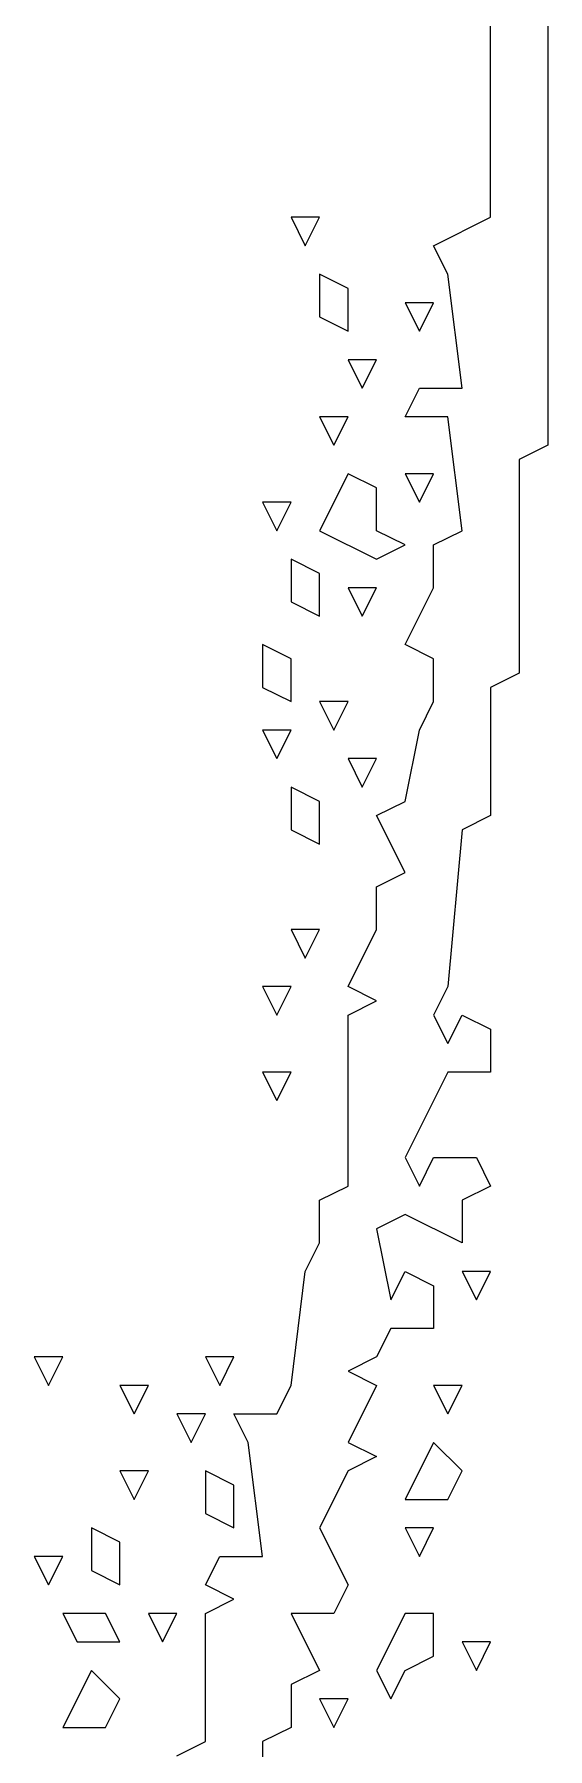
# Model space of a CAD drawing. Extents: x 2 to 124, y 0 to 170.
# Drawn here: x 69.95 to 72.85, y 130.44 to 140.12 of the extents above; entities that cross this region are included whole.
import ezdxf

# ---------------------------------------------------------------- set-up
doc = ezdxf.new("R2010")
doc.units = 0
doc.layers.add('Layer0', color=7, linetype='Continuous')

msp = doc.modelspace()

# ---------------------------------------------------------------- linework, layer by layer
at = {"layer": 'Layer0', "color": 5, "linetype": 'CONTINUOUS'}
for p, q in [((72.84564, 140.9422, 0.1), (72.84564, 137.803, 0.1)), ((72.52367, 139.0909, 0.1), (72.52367, 140.7813, 0.1)), ((71.39678, 139.0909, 0.1), (71.47727, 138.9299, 0.1)), ((71.55777, 139.0909, 0.1), (71.39678, 139.0909, 0.1)), ((71.47727, 138.9299, 0.1), (71.55777, 139.0909, 0.1)), ((72.2017, 138.9299, 0.1), (72.52367, 139.0909, 0.1)), ((72.2822, 138.7689, 0.1), (72.2017, 138.9299, 0.1)), ((71.55777, 138.7689, 0.1), (71.55777, 138.5275, 0.1)), ((71.71875, 138.6884, 0.1), (71.55777, 138.7689, 0.1)), ((72.36269, 138.125, 0.1), (72.2822, 138.7689, 0.1)), ((71.71875, 138.447, 0.1), (71.71875, 138.6884, 0.1)), ((71.55777, 138.5275, 0.1), (71.71875, 138.447, 0.1)), ((72.04072, 138.608, 0.1), (72.12121, 138.447, 0.1)), ((72.2017, 138.608, 0.1), (72.04072, 138.608, 0.1)), ((72.12121, 138.447, 0.1), (72.2017, 138.608, 0.1)), ((71.71875, 138.286, 0.1), (71.79924, 138.125, 0.1)), ((71.87973, 138.286, 0.1), (71.71875, 138.286, 0.1)), ((71.79924, 138.125, 0.1), (71.87973, 138.286, 0.1)), ((72.04072, 137.964, 0.1), (72.12121, 138.125, 0.1)), ((72.12121, 138.125, 0.1), (72.36269, 138.125, 0.1)), ((71.55777, 137.964, 0.1), (71.63826, 137.803, 0.1)), ((71.71875, 137.964, 0.1), (71.55777, 137.964, 0.1)), ((71.63826, 137.803, 0.1), (71.71875, 137.964, 0.1)), ((72.2822, 137.964, 0.1), (72.04072, 137.964, 0.1)), ((72.36269, 137.3201, 0.1), (72.2822, 137.964, 0.1)), ((72.84564, 137.803, 0.1), (72.68466, 137.7225, 0.1)), ((72.68466, 137.7225, 0.1), (72.68466, 136.5152, 0.1)), ((71.71875, 137.642, 0.1), (71.55777, 137.3201, 0.1)), ((71.87973, 137.5616, 0.1), (71.71875, 137.642, 0.1)), ((71.87973, 137.3201, 0.1), (71.87973, 137.5616, 0.1)), ((72.04072, 137.642, 0.1), (72.12121, 137.4811, 0.1)), ((72.2017, 137.642, 0.1), (72.04072, 137.642, 0.1)), ((72.12121, 137.4811, 0.1), (72.2017, 137.642, 0.1)), ((71.2358, 137.4811, 0.1), (71.31629, 137.3201, 0.1)), ((71.39678, 137.4811, 0.1), (71.2358, 137.4811, 0.1)), ((71.31629, 137.3201, 0.1), (71.39678, 137.4811, 0.1)), ((71.55777, 137.3201, 0.1), (71.87973, 137.1591, 0.1)), ((72.04072, 137.2396, 0.1), (71.87973, 137.3201, 0.1)), ((72.2017, 137.2396, 0.1), (72.36269, 137.3201, 0.1)), ((71.87973, 137.1591, 0.1), (72.04072, 137.2396, 0.1)), ((72.2017, 136.9981, 0.1), (72.2017, 137.2396, 0.1)), ((71.39678, 137.1591, 0.1), (71.39678, 136.9176, 0.1)), ((71.55777, 137.0786, 0.1), (71.39678, 137.1591, 0.1)), ((71.55777, 136.8371, 0.1), (71.55777, 137.0786, 0.1)), ((71.71875, 136.9981, 0.1), (71.79924, 136.8371, 0.1)), ((71.87973, 136.9981, 0.1), (71.71875, 136.9981, 0.1)), ((71.79924, 136.8371, 0.1), (71.87973, 136.9981, 0.1)), ((72.04072, 136.6761, 0.1), (72.2017, 136.9981, 0.1)), ((71.39678, 136.9176, 0.1), (71.55777, 136.8371, 0.1)), ((71.2358, 136.6761, 0.1), (71.2358, 136.4347, 0.1)), ((71.39678, 136.5956, 0.1), (71.2358, 136.6761, 0.1)), ((71.39678, 136.3542, 0.1), (71.39678, 136.5956, 0.1)), ((72.2017, 136.5956, 0.1), (72.04072, 136.6761, 0.1)), ((72.2017, 136.3542, 0.1), (72.2017, 136.5956, 0.1)), ((72.68466, 136.5152, 0.1), (72.52367, 136.4347, 0.1)), ((71.2358, 136.4347, 0.1), (71.39678, 136.3542, 0.1)), ((72.52367, 136.4347, 0.1), (72.52367, 135.7102, 0.1)), ((71.55777, 136.3542, 0.1), (71.63826, 136.1932, 0.1)), ((71.71875, 136.3542, 0.1), (71.55777, 136.3542, 0.1)), ((71.63826, 136.1932, 0.1), (71.71875, 136.3542, 0.1)), ((72.12121, 136.1932, 0.1), (72.2017, 136.3542, 0.1)), ((71.2358, 136.1932, 0.1), (71.31629, 136.0322, 0.1)), ((71.39678, 136.1932, 0.1), (71.2358, 136.1932, 0.1)), ((71.31629, 136.0322, 0.1), (71.39678, 136.1932, 0.1)), ((72.04072, 135.7907, 0.1), (72.12121, 136.1932, 0.1)), ((71.71875, 136.0322, 0.1), (71.79924, 135.8712, 0.1)), ((71.87973, 136.0322, 0.1), (71.71875, 136.0322, 0.1)), ((71.79924, 135.8712, 0.1), (71.87973, 136.0322, 0.1)), ((71.39678, 135.8712, 0.1), (71.39678, 135.6297, 0.1)), ((71.55777, 135.7907, 0.1), (71.39678, 135.8712, 0.1)), ((71.55777, 135.5492, 0.1), (71.55777, 135.7907, 0.1)), ((71.87973, 135.7102, 0.1), (72.04072, 135.7907, 0.1)), ((71.39678, 135.6297, 0.1), (71.55777, 135.5492, 0.1)), ((72.04072, 135.3883, 0.1), (71.87973, 135.7102, 0.1)), ((72.36269, 135.6297, 0.1), (72.2822, 134.7443, 0.1)), ((72.52367, 135.7102, 0.1), (72.36269, 135.6297, 0.1)), ((71.87973, 135.3078, 0.1), (72.04072, 135.3883, 0.1)), ((71.87973, 135.0663, 0.1), (71.87973, 135.3078, 0.1)), ((71.39678, 135.0663, 0.1), (71.47727, 134.9053, 0.1)), ((71.55777, 135.0663, 0.1), (71.39678, 135.0663, 0.1)), ((71.47727, 134.9053, 0.1), (71.55777, 135.0663, 0.1)), ((71.71875, 134.7443, 0.1), (71.87973, 135.0663, 0.1)), ((71.2358, 134.7443, 0.1), (71.31629, 134.5833, 0.1)), ((71.39678, 134.7443, 0.1), (71.2358, 134.7443, 0.1)), ((71.31629, 134.5833, 0.1), (71.39678, 134.7443, 0.1)), ((71.87973, 134.6638, 0.1), (71.71875, 134.7443, 0.1)), ((71.71875, 134.5833, 0.1), (71.87973, 134.6638, 0.1)), ((72.2822, 134.7443, 0.1), (72.2017, 134.5833, 0.1)), ((71.71875, 133.6174, 0.1), (71.71875, 134.5833, 0.1)), ((72.2017, 134.5833, 0.1), (72.2822, 134.4223, 0.1)), ((72.2822, 134.4223, 0.1), (72.36269, 134.5833, 0.1)), ((72.36269, 134.5833, 0.1), (72.52367, 134.5028, 0.1)), ((72.52367, 134.5028, 0.1), (72.52367, 134.2614, 0.1)), ((71.2358, 134.2614, 0.1), (71.31629, 134.1004, 0.1)), ((71.39678, 134.2614, 0.1), (71.2358, 134.2614, 0.1)), ((71.31629, 134.1004, 0.1), (71.39678, 134.2614, 0.1)), ((72.2822, 134.2614, 0.1), (72.04072, 133.7784, 0.1)), ((72.52367, 134.2614, 0.1), (72.2822, 134.2614, 0.1)), ((72.04072, 133.7784, 0.1), (72.12121, 133.6174, 0.1)), ((72.12121, 133.6174, 0.1), (72.2017, 133.7784, 0.1)), ((72.2017, 133.7784, 0.1), (72.44318, 133.7784, 0.1)), ((72.44318, 133.7784, 0.1), (72.52367, 133.6174, 0.1)), ((71.55777, 133.5369, 0.1), (71.71875, 133.6174, 0.1)), ((72.52367, 133.6174, 0.1), (72.36269, 133.5369, 0.1)), ((71.55777, 133.2955, 0.1), (71.55777, 133.5369, 0.1)), ((72.36269, 133.5369, 0.1), (72.36269, 133.2955, 0.1)), ((72.04072, 133.4564, 0.1), (71.87973, 133.3759, 0.1)), ((72.36269, 133.2955, 0.1), (72.04072, 133.4564, 0.1)), ((71.47727, 133.1345, 0.1), (71.55777, 133.2955, 0.1)), ((71.87973, 133.3759, 0.1), (71.96023, 132.9735, 0.1)), ((71.39678, 132.4905, 0.1), (71.47727, 133.1345, 0.1)), ((71.96023, 132.9735, 0.1), (72.04072, 133.1345, 0.1)), ((72.04072, 133.1345, 0.1), (72.2017, 133.054, 0.1)), ((72.36269, 133.1345, 0.1), (72.44318, 132.9735, 0.1)), ((72.52367, 133.1345, 0.1), (72.36269, 133.1345, 0.1)), ((72.44318, 132.9735, 0.1), (72.52367, 133.1345, 0.1)), ((72.2017, 133.054, 0.1), (72.2017, 132.8125, 0.1)), ((71.96023, 132.8125, 0.1), (71.87973, 132.6515, 0.1)), ((72.2017, 132.8125, 0.1), (71.96023, 132.8125, 0.1)), ((69.94792, 132.6515, 0.1), (70.02841, 132.4905, 0.1)), ((70.1089, 132.6515, 0.1), (69.94792, 132.6515, 0.1)), ((70.02841, 132.4905, 0.1), (70.1089, 132.6515, 0.1)), ((70.91383, 132.6515, 0.1), (70.99432, 132.4905, 0.1)), ((71.07481, 132.6515, 0.1), (70.91383, 132.6515, 0.1)), ((70.99432, 132.4905, 0.1), (71.07481, 132.6515, 0.1)), ((71.87973, 132.6515, 0.1), (71.71875, 132.571, 0.1)), ((71.71875, 132.571, 0.1), (71.87973, 132.4905, 0.1)), ((70.43087, 132.4905, 0.1), (70.51136, 132.3295, 0.1)), ((70.59186, 132.4905, 0.1), (70.43087, 132.4905, 0.1)), ((70.51136, 132.3295, 0.1), (70.59186, 132.4905, 0.1)), ((71.31629, 132.3295, 0.1), (71.39678, 132.4905, 0.1)), ((71.87973, 132.4905, 0.1), (71.71875, 132.1686, 0.1)), ((72.2017, 132.4905, 0.1), (72.2822, 132.3295, 0.1)), ((72.36269, 132.4905, 0.1), (72.2017, 132.4905, 0.1)), ((72.2822, 132.3295, 0.1), (72.36269, 132.4905, 0.1)), ((70.75284, 132.3295, 0.1), (70.83333, 132.1686, 0.1)), ((70.91383, 132.3295, 0.1), (70.75284, 132.3295, 0.1)), ((70.83333, 132.1686, 0.1), (70.91383, 132.3295, 0.1)), ((71.1553, 132.1686, 0.1), (71.07481, 132.3295, 0.1)), ((71.07481, 132.3295, 0.1), (71.31629, 132.3295, 0.1)), ((71.2358, 131.5246, 0.1), (71.1553, 132.1686, 0.1)), ((71.71875, 132.1686, 0.1), (71.87973, 132.0881, 0.1)), ((72.2017, 132.1686, 0.1), (72.04072, 131.8466, 0.1)), ((72.36269, 132.0076, 0.1), (72.2017, 132.1686, 0.1)), ((71.87973, 132.0881, 0.1), (71.71875, 132.0076, 0.1)), ((70.43087, 132.0076, 0.1), (70.51136, 131.8466, 0.1)), ((70.59186, 132.0076, 0.1), (70.43087, 132.0076, 0.1)), ((70.51136, 131.8466, 0.1), (70.59186, 132.0076, 0.1)), ((70.91383, 132.0076, 0.1), (70.91383, 131.7661, 0.1)), ((71.07481, 131.9271, 0.1), (70.91383, 132.0076, 0.1)), ((71.71875, 132.0076, 0.1), (71.55777, 131.6856, 0.1)), ((72.2822, 131.8466, 0.1), (72.36269, 132.0076, 0.1)), ((71.07481, 131.6856, 0.1), (71.07481, 131.9271, 0.1)), ((72.04072, 131.8466, 0.1), (72.2822, 131.8466, 0.1)), ((70.91383, 131.7661, 0.1), (71.07481, 131.6856, 0.1)), ((70.26989, 131.6856, 0.1), (70.26989, 131.4441, 0.1)), ((70.43087, 131.6051, 0.1), (70.26989, 131.6856, 0.1)), ((71.55777, 131.6856, 0.1), (71.71875, 131.3636, 0.1)), ((72.04072, 131.6856, 0.1), (72.12121, 131.5246, 0.1)), ((72.2017, 131.6856, 0.1), (72.04072, 131.6856, 0.1)), ((72.12121, 131.5246, 0.1), (72.2017, 131.6856, 0.1)), ((70.43087, 131.3636, 0.1), (70.43087, 131.6051, 0.1)), ((69.94792, 131.5246, 0.1), (70.02841, 131.3636, 0.1)), ((70.1089, 131.5246, 0.1), (69.94792, 131.5246, 0.1)), ((70.02841, 131.3636, 0.1), (70.1089, 131.5246, 0.1)), ((70.91383, 131.3636, 0.1), (70.99432, 131.5246, 0.1)), ((70.99432, 131.5246, 0.1), (71.2358, 131.5246, 0.1)), ((70.26989, 131.4441, 0.1), (70.43087, 131.3636, 0.1)), ((71.07481, 131.2831, 0.1), (70.91383, 131.3636, 0.1)), ((71.71875, 131.3636, 0.1), (71.63826, 131.2027, 0.1)), ((70.91383, 131.2027, 0.1), (71.07481, 131.2831, 0.1)), ((70.1089, 131.2027, 0.1), (70.18939, 131.0417, 0.1)), ((70.35038, 131.2027, 0.1), (70.1089, 131.2027, 0.1)), ((70.43087, 131.0417, 0.1), (70.35038, 131.2027, 0.1)), ((70.59186, 131.2027, 0.1), (70.67235, 131.0417, 0.1)), ((70.75284, 131.2027, 0.1), (70.59186, 131.2027, 0.1)), ((70.67235, 131.0417, 0.1), (70.75284, 131.2027, 0.1)), ((70.91383, 130.4782, 0.1), (70.91383, 131.2027, 0.1)), ((71.63826, 131.2027, 0.1), (71.39678, 131.2027, 0.1)), ((71.39678, 131.2027, 0.1), (71.55777, 130.8807, 0.1)), ((72.04072, 131.2027, 0.1), (71.87973, 130.8807, 0.1)), ((72.2017, 131.2027, 0.1), (72.04072, 131.2027, 0.1)), ((72.2017, 130.9612, 0.1), (72.2017, 131.2027, 0.1)), ((70.18939, 131.0417, 0.1), (70.43087, 131.0417, 0.1)), ((72.36269, 131.0417, 0.1), (72.44318, 130.8807, 0.1)), ((72.52367, 131.0417, 0.1), (72.36269, 131.0417, 0.1)), ((72.44318, 130.8807, 0.1), (72.52367, 131.0417, 0.1)), ((70.26989, 130.8807, 0.1), (70.1089, 130.5587, 0.1)), ((70.43087, 130.7197, 0.1), (70.26989, 130.8807, 0.1)), ((71.55777, 130.8807, 0.1), (71.39678, 130.8002, 0.1)), ((71.87973, 130.8807, 0.1), (71.96023, 130.7197, 0.1)), ((71.96023, 130.7197, 0.1), (72.04072, 130.8807, 0.1)), ((72.04072, 130.8807, 0.1), (72.2017, 130.9612, 0.1)), ((71.39678, 130.8002, 0.1), (71.39678, 130.5587, 0.1)), ((70.35038, 130.5587, 0.1), (70.43087, 130.7197, 0.1)), ((71.55777, 130.7197, 0.1), (71.63826, 130.5587, 0.1)), ((71.71875, 130.7197, 0.1), (71.55777, 130.7197, 0.1)), ((71.63826, 130.5587, 0.1), (71.71875, 130.7197, 0.1)), ((70.1089, 130.5587, 0.1), (70.35038, 130.5587, 0.1)), ((71.39678, 130.5587, 0.1), (71.2358, 130.4782, 0.1)), ((70.75284, 130.3977, 0.1), (70.91383, 130.4782, 0.1)), ((71.2358, 130.4782, 0.1), (71.2358, 129.7538, 0.1))]:
    msp.add_line(p, q, dxfattribs=at)

doc.saveas('drawing.dxf')
